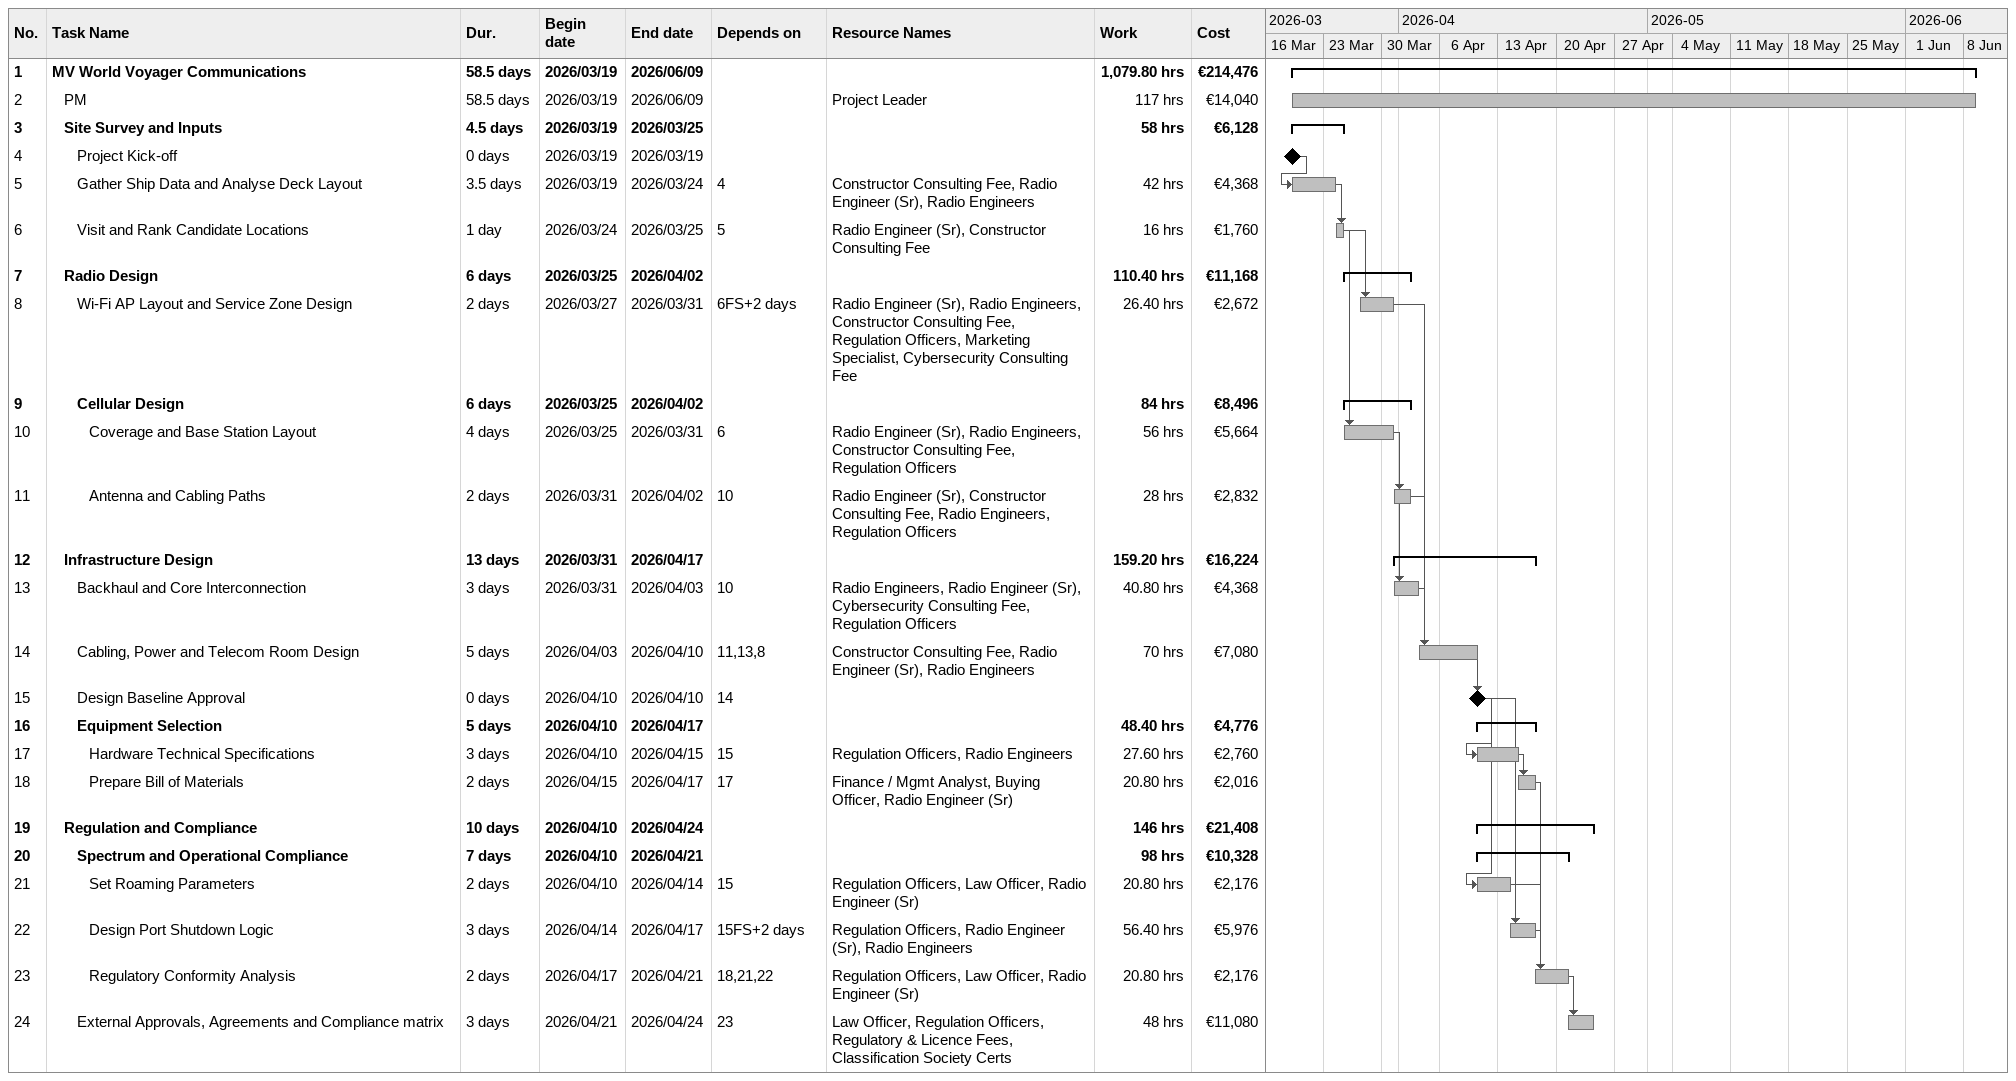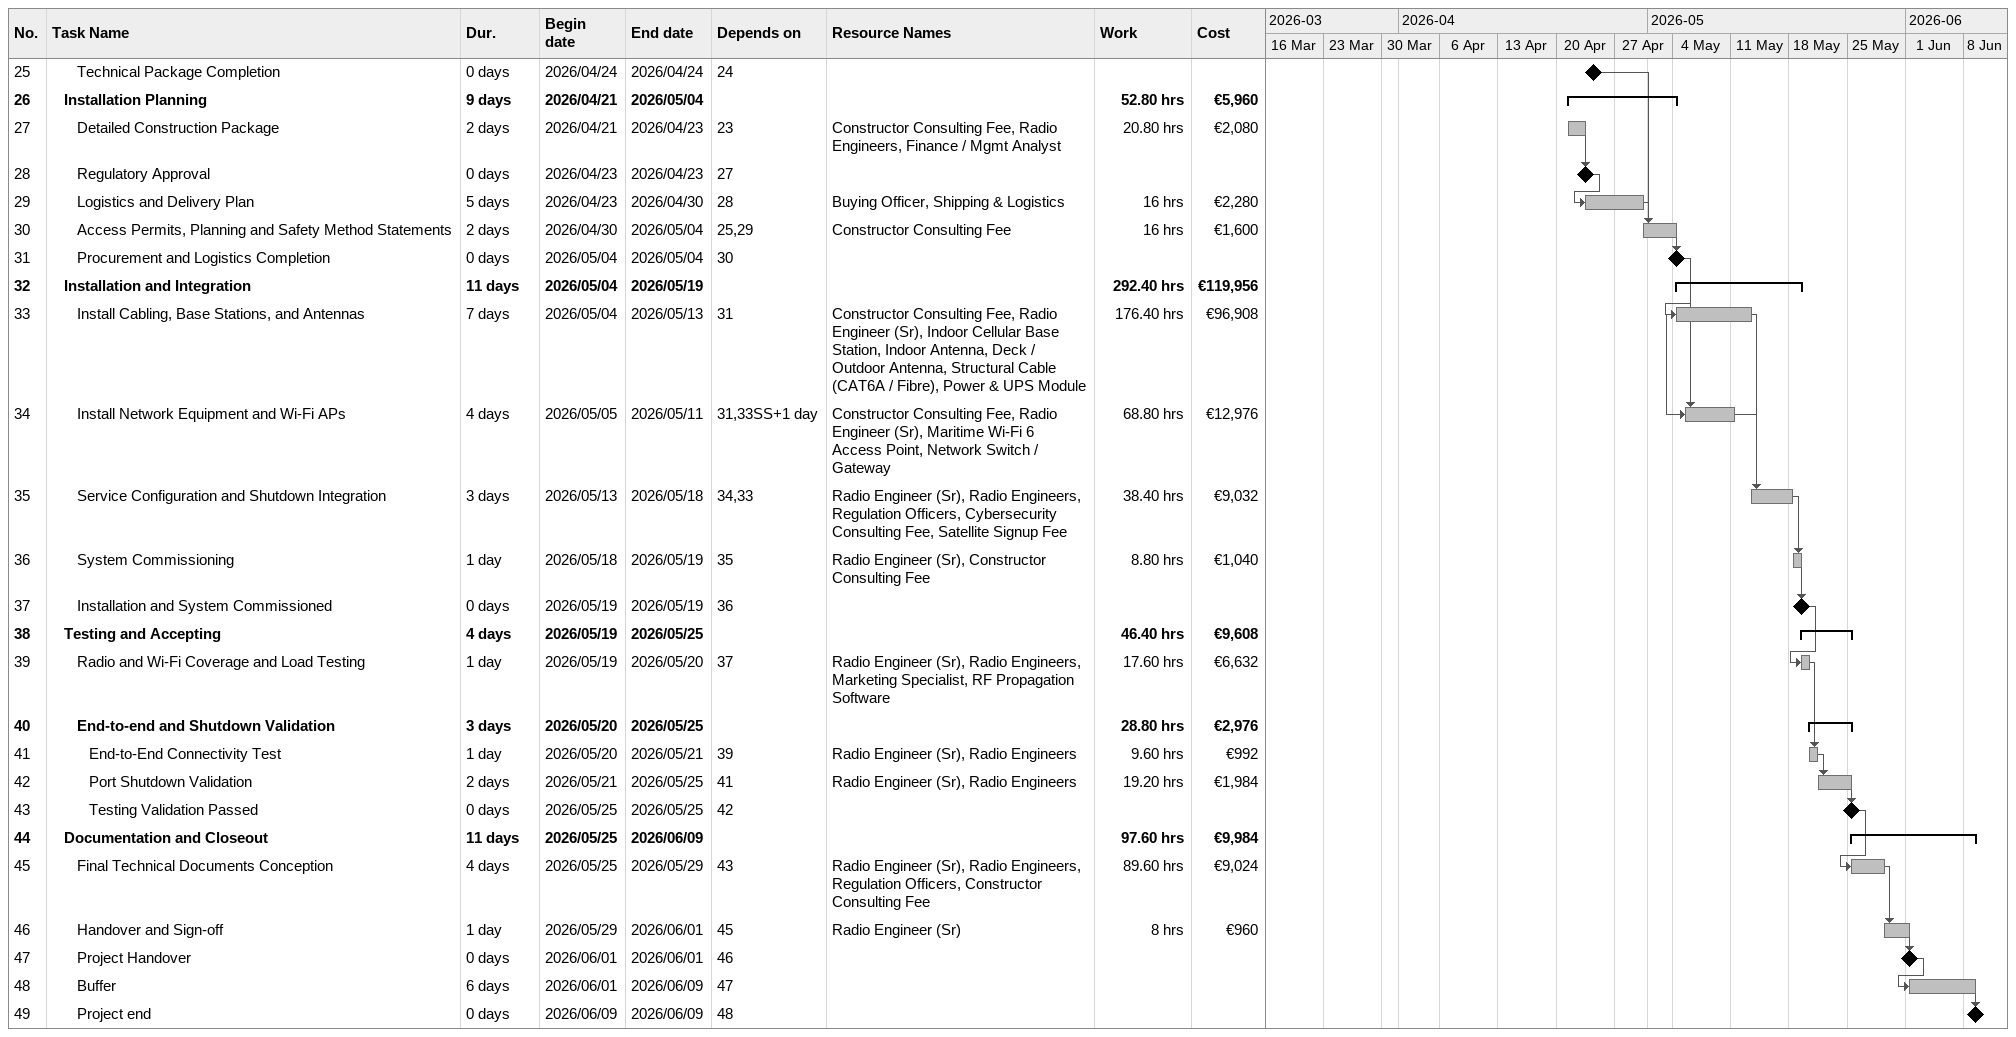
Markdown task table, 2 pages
| ID | Level | Task | Duration | Start | Finish | Predecessors | Resources | Work (h) | Cost (€) |
|---|---|---|---|---|---|---|---|---|---|
| 1 | 1 | **MV World Voyager Communications** | 58.5d | 2026-03-19 | 2026-06-09 |  |  | 1079.80 | 214476 |
| 2 | 2 | PM | 58.5d | 2026-03-19 | 2026-06-09 |  | Project Leader | 117 | 14040 |
| 3 | 2 | **Site Survey and Inputs** | 4.5d | 2026-03-19 | 2026-03-25 |  |  | 58 | 6128 |
| 4 | 3 | Project Kick-off | 0d | 2026-03-19 | 2026-03-19 |  |  |  |  |
| 5 | 3 | Gather Ship Data and Analyse Deck Layout | 3.5d | 2026-03-19 | 2026-03-24 | 4 | Constructor Consulting Fee, Radio Engineer (Sr), Radio Engineers | 42 | 4368 |
| 6 | 3 | Visit and Rank Candidate Locations | 1d | 2026-03-24 | 2026-03-25 | 5 | Radio Engineer (Sr), Constructor Consulting Fee | 16 | 1760 |
| 7 | 2 | **Radio Design** | 6d | 2026-03-25 | 2026-04-02 |  |  | 110.40 | 11168 |
| 8 | 3 | Wi-Fi AP Layout and Service Zone Design | 2d | 2026-03-27 | 2026-03-31 | 6FS+2d | Radio Engineer (Sr), Radio Engineers, Constructor Consulting Fee, Regulation Officers, Marketing Specialist, Cybersecurity Consulting Fee | 26.40 | 2672 |
| 9 | 3 | **Cellular Design** | 6d | 2026-03-25 | 2026-04-02 |  |  | 84 | 8496 |
| 10 | 4 | Coverage and Base Station Layout | 4d | 2026-03-25 | 2026-03-31 | 6 | Radio Engineer (Sr), Radio Engineers, Constructor Consulting Fee, Regulation Officers | 56 | 5664 |
| 11 | 4 | Antenna and Cabling Paths | 2d | 2026-03-31 | 2026-04-02 | 10 | Radio Engineer (Sr), Constructor Consulting Fee, Radio Engineers, Regulation Officers | 28 | 2832 |
| 12 | 2 | **Infrastructure Design** | 13d | 2026-03-31 | 2026-04-17 |  |  | 159.20 | 16224 |
| 13 | 3 | Backhaul and Core Interconnection | 3d | 2026-03-31 | 2026-04-03 | 10 | Radio Engineers, Radio Engineer (Sr), Cybersecurity Consulting Fee, Regulation Officers | 40.80 | 4368 |
| 14 | 3 | Cabling, Power and Telecom Room Design | 5d | 2026-04-03 | 2026-04-10 | 11, 13, 8 | Constructor Consulting Fee, Radio Engineer (Sr), Radio Engineers | 70 | 7080 |
| 15 | 3 | Design Baseline Approval | 0d | 2026-04-10 | 2026-04-10 | 14 |  |  |  |
| 16 | 3 | **Equipment Selection** | 5d | 2026-04-10 | 2026-04-17 |  |  | 48.40 | 4776 |
| 17 | 4 | Hardware Technical Specifications | 3d | 2026-04-10 | 2026-04-15 | 15 | Regulation Officers, Radio Engineers | 27.60 | 2760 |
| 18 | 4 | Prepare Bill of Materials | 2d | 2026-04-15 | 2026-04-17 | 17 | Finance / Mgmt Analyst, Buying Officer, Radio Engineer (Sr) | 20.80 | 2016 |
| 19 | 2 | **Regulation and Compliance** | 10d | 2026-04-10 | 2026-04-24 |  |  | 146 | 21408 |
| 20 | 3 | **Spectrum and Operational Compliance** | 7d | 2026-04-10 | 2026-04-21 |  |  | 98 | 10328 |
| 21 | 4 | Set Roaming Parameters | 2d | 2026-04-10 | 2026-04-14 | 15 | Regulation Officers, Law Officer, Radio Engineer (Sr) | 20.80 | 2176 |
| 22 | 4 | Design Port Shutdown Logic | 3d | 2026-04-14 | 2026-04-17 | 15FS+2d | Regulation Officers, Radio Engineer (Sr), Radio Engineers | 56.40 | 5976 |
| 23 | 4 | Regulatory Conformity Analysis | 2d | 2026-04-17 | 2026-04-21 | 18, 21, 22 | Regulation Officers, Law Officer, Radio Engineer (Sr) | 20.80 | 2176 |
| 24 | 3 | External Approvals, Agreements and Compliance matrix | 3d | 2026-04-21 | 2026-04-24 | 23 | Law Officer, Regulation Officers, Regulatory & Licence Fees, Classification Society Certs | 48 | 11080 |
| 25 | 3 | Technical Package Completion | 0d | 2026-04-24 | 2026-04-24 | 24 |  |  |  |
| 26 | 2 | **Installation Planning** | 9d | 2026-04-21 | 2026-05-04 |  |  | 52.80 | 5960 |
| 27 | 3 | Detailed Construction Package | 2d | 2026-04-21 | 2026-04-23 | 23 | Constructor Consulting Fee, Radio Engineers, Finance / Mgmt Analyst | 20.80 | 2080 |
| 28 | 3 | Regulatory Approval | 0d | 2026-04-23 | 2026-04-23 | 27 |  |  |  |
| 29 | 3 | Logistics and Delivery Plan | 5d | 2026-04-23 | 2026-04-30 | 28 | Buying Officer, Shipping & Logistics | 16 | 2280 |
| 30 | 3 | Access Permits, Planning and Safety Method Statements | 2d | 2026-04-30 | 2026-05-04 | 25, 29 | Constructor Consulting Fee | 16 | 1600 |
| 31 | 3 | Procurement and Logistics Completion | 0d | 2026-05-04 | 2026-05-04 | 30 |  |  |  |
| 32 | 2 | **Installation and Integration** | 11d | 2026-05-04 | 2026-05-19 |  |  | 292.40 | 119956 |
| 33 | 3 | Install Cabling, Base Stations, and Antennas | 7d | 2026-05-04 | 2026-05-13 | 31 | Constructor Consulting Fee, Radio Engineer (Sr), Indoor Cellular Base Station, Indoor Antenna, Deck / Outdoor Antenna, Structural Cable (CAT6A / Fibre), Power & UPS Module | 176.40 | 96908 |
| 34 | 3 | Install Network Equipment and Wi-Fi APs | 4d | 2026-05-05 | 2026-05-11 | 31, 33SS+1d | Constructor Consulting Fee, Radio Engineer (Sr), Maritime Wi-Fi 6 Access Point, Network Switch / Gateway | 68.80 | 12976 |
| 35 | 3 | Service Configuration and Shutdown Integration | 3d | 2026-05-13 | 2026-05-18 | 34, 33 | Radio Engineer (Sr), Radio Engineers, Regulation Officers, Cybersecurity Consulting Fee, Satellite Signup Fee | 38.40 | 9032 |
| 36 | 3 | System Commissioning | 1d | 2026-05-18 | 2026-05-19 | 35 | Radio Engineer (Sr), Constructor Consulting Fee | 8.80 | 1040 |
| 37 | 3 | Installation and System Commissioned | 0d | 2026-05-19 | 2026-05-19 | 36 |  |  |  |
| 38 | 2 | **Testing and Accepting** | 4d | 2026-05-19 | 2026-05-25 |  |  | 46.40 | 9608 |
| 39 | 3 | Radio and Wi-Fi Coverage and Load Testing | 1d | 2026-05-19 | 2026-05-20 | 37 | Radio Engineer (Sr), Radio Engineers, Marketing Specialist, RF Propagation Software | 17.60 | 6632 |
| 40 | 3 | **End-to-end and Shutdown Validation** | 3d | 2026-05-20 | 2026-05-25 |  |  | 28.80 | 2976 |
| 41 | 4 | End-to-End Connectivity Test | 1d | 2026-05-20 | 2026-05-21 | 39 | Radio Engineer (Sr), Radio Engineers | 9.60 | 992 |
| 42 | 4 | Port Shutdown Validation | 2d | 2026-05-21 | 2026-05-25 | 41 | Radio Engineer (Sr), Radio Engineers | 19.20 | 1984 |
| 43 | 4 | Testing Validation Passed | 0d | 2026-05-25 | 2026-05-25 | 42 |  |  |  |
| 44 | 2 | **Documentation and Closeout** | 11d | 2026-05-25 | 2026-06-09 |  |  | 97.60 | 9984 |
| 45 | 3 | Final Technical Documents Conception | 4d | 2026-05-25 | 2026-05-29 | 43 | Radio Engineer (Sr), Radio Engineers, Regulation Officers, Constructor Consulting Fee | 89.60 | 9024 |
| 46 | 3 | Handover and Sign-off | 1d | 2026-05-29 | 2026-06-01 | 45 | Radio Engineer (Sr) | 8 | 960 |
| 47 | 3 | Project Handover | 0d | 2026-06-01 | 2026-06-01 | 46 |  |  |  |
| 48 | 3 | Buffer | 6d | 2026-06-01 | 2026-06-09 | 47 |  |  |  |
| 49 | 3 | Project end | 0d | 2026-06-09 | 2026-06-09 | 48 |  |  |  |
